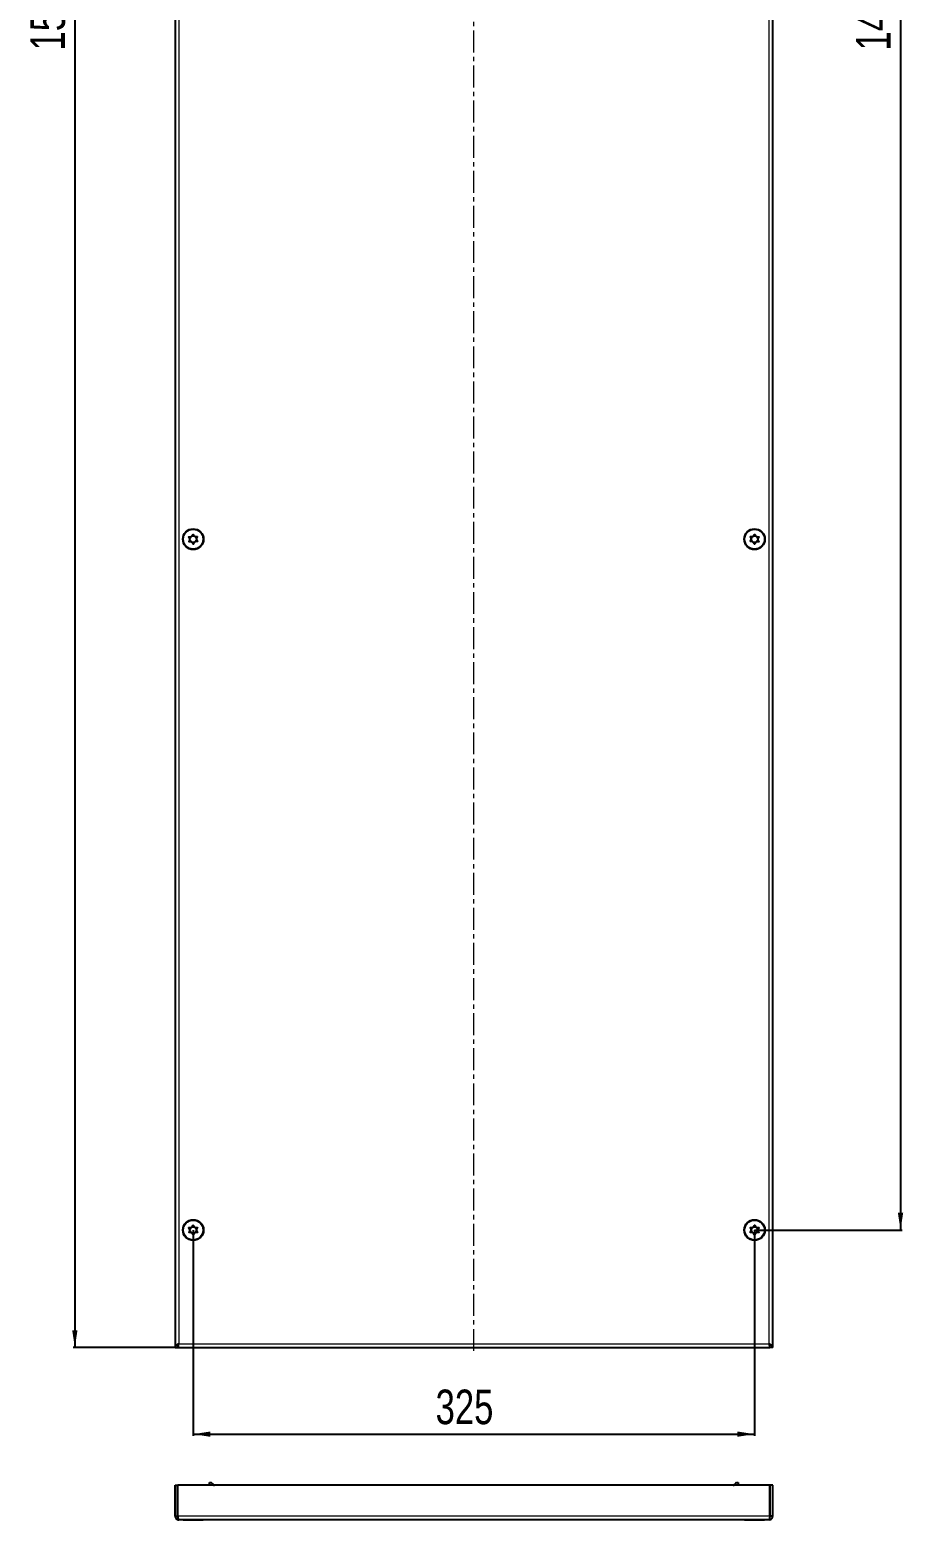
# Model space of a CAD drawing. Header units: millimetres. Extents: x 167 to 1262, y -597 to 1161.
# Drawn here: x 167 to 672, y -597 to 266 of the extents above; entities that cross this region are included whole.
import ezdxf

# ---------------------------------------------------------------- set-up
doc = ezdxf.new("R2010")
doc.units = ezdxf.units.MM
doc.linetypes.add('CENTERX2', pattern=[20.32, 12.7, -2.54, 2.54, -2.54])
doc.layers.add('FORMAT', color=7, linetype='Continuous')
doc.styles.add('SLDTEXTSTYLE0', font='TXT', dxfattribs={"width": 0.75})
doc.dimstyles.new('SLDDIMSTYLE0', dxfattribs={"dimtxt": 20, "dimasz": 10, "dimexe": 0, "dimexo": 0.0625, "dimgap": 5, "dimtad": 2, "dimdec": 1, "dimrnd": 1e-09, "dimzin": 12, "dimdsep": 46, "dimtxsty": 'SLDTEXTSTYLE0', "dimsah": 1, "dimcen": 0.09, "dimadec": 0, "dimazin": 3, "dimtfac": 1, "dimtofl": 0, "dimtmove": 0, "dimatfit": 3, "dimfxl": 0, "dimfrac": 2, "dimtolj": 1, "dimtzin": 12, "dimarcsym": 0})

# ---------------------------------------------------------------- blocks, each defined once
blk = doc.blocks.new('_D_1')
at = {"layer": 'FORMAT'}
for p, q in [((252.53, 1064), (191.83, 1064)), ((192.83, 1064), (192.83, -497)), ((252.53, -497), (191.83, -497))]:
    blk.add_line(p, q, dxfattribs=at)
for points in [[(192.83, 1064), (191.29, 1054), (194.37, 1054)], [(192.83, -497), (194.37, -487), (191.29, -487)]]:
    blk.add_solid(points, dxfattribs=at)
at = {"layer": 'FORMAT', "insert": (167.05, 253.95), "char_height": 20, "attachment_point": 1, "rotation": 90, "style": 'SLDTEXTSTYLE0'}
blk.add_mtext('1561', dxfattribs=at)
blk = doc.blocks.new('_D_2')
at = {"layer": 'FORMAT'}
for p, q in [((586.35, 996), (671.84, 996)), ((670.84, 996), (670.84, -429)), ((586.35, -429), (671.84, -429))]:
    blk.add_line(p, q, dxfattribs=at)
for points in [[(670.84, 996), (669.3, 986), (672.38, 986)], [(670.84, -429), (672.38, -419), (669.3, -419)]]:
    blk.add_solid(points, dxfattribs=at)
at = {"layer": 'FORMAT', "insert": (645.06, 253.95), "char_height": 20, "attachment_point": 1, "rotation": 90, "style": 'SLDTEXTSTYLE0'}
blk.add_mtext('1425', dxfattribs=at)
blk = doc.blocks.new('_D_3')
at = {"layer": 'FORMAT'}
for p, q in [((261.34, -429.01), (261.34, -548.16)), ((586.34, -429.01), (586.34, -548.16)), ((261.34, -547.16), (586.34, -547.16))]:
    blk.add_line(p, q, dxfattribs=at)
for points in [[(261.34, -547.16), (271.34, -548.7), (271.34, -545.62)], [(586.34, -547.16), (576.34, -545.62), (576.34, -548.7)]]:
    blk.add_solid(points, dxfattribs=at)
at = {"layer": 'FORMAT', "insert": (401.67, -521.38), "char_height": 20, "attachment_point": 1, "style": 'SLDTEXTSTYLE0'}
blk.add_mtext('325', dxfattribs=at)

msp = doc.modelspace()

# ---------------------------------------------------------------- linework, layer by layer
at = {"color": 7, "linetype": 'Continuous', "lineweight": 25}
for p, q in [((250.84, 1064), (250.84, -497)), ((596.84, -497), (596.84, 1064)), ((250.84, -497), (252.34, -497)), ((252.54, -495.89), (252.54, -497)), ((252.54, -497), (595.14, -497)), ((595.14, -497), (595.14, -495.87)), ((596.84, -497), (595.34, -497)), ((250.84, -576.72), (252.34, -576.72)), ((250.84, -594.62), (250.84, -576.72)), ((252.34, -594.62), (252.34, -576.72)), ((252.54, -594.62), (252.54, -576.72)), ((595.14, -576.72), (252.54, -576.72)), ((270.84, -575.22), (271.84, -575.22)), ((270.84, -576.72), (270.84, -575.22)), ((272.84, -576.22), (271.84, -575.22)), ((273.34, -576.22), (272.84, -576.22)), ((272.84, -576.22), (272.84, -576.72)), ((574.34, -576.22), (574.84, -576.22)), ((575.84, -575.22), (574.84, -576.22)), ((574.84, -576.72), (574.84, -576.22)), ((575.84, -575.22), (576.84, -575.22)), ((576.84, -575.22), (576.84, -576.72)), ((595.14, -594.62), (595.14, -576.72)), ((596.84, -576.72), (595.34, -576.72)), ((595.34, -594.62), (595.34, -576.72)), ((596.84, -594.62), (596.84, -576.72)), ((250.84, -594.62), (252.34, -594.62)), ((596.84, -594.62), (595.34, -594.62)), ((594.74, -596.72), (252.94, -596.72)), ((255.55, -596.72), (255.55, -596.98)), ((258.55, -596.98), (255.55, -596.98)), ((267.12, -596.98), (258.55, -596.98)), ((267.12, -596.98), (267.12, -596.72)), ((580.55, -596.72), (580.55, -596.98)), ((592.12, -596.98), (580.55, -596.98)), ((592.12, -596.98), (592.12, -596.72))]:
    msp.add_line(p, q, dxfattribs=at)
at = {"color": 8, "linetype": 'Continuous', "lineweight": 18}
for p, q in [((252.94, 1061.9), (252.94, -494.9)), ((594.74, -494.9), (594.74, 1061.9)), ((252.94, -494.9), (594.74, -494.9)), ((595.14, -594.62), (252.54, -594.62))]:
    msp.add_line(p, q, dxfattribs=at)
at = {"color": 7, "linetype": 'Continuous', "lineweight": 25}
for centre, radius in [((261.34, -29), 6), ((261.34, -29), 5.79), ((586.34, -29), 6), ((586.34, -29), 5.79), ((261.34, -29), 1.85), ((586.34, -29), 1.85), ((261.34, -429), 6), ((261.34, -429), 5.79), ((261.34, -429), 1.85), ((586.34, -429), 6), ((586.34, -429), 5.79), ((586.34, -429), 1.85)]:
    msp.add_circle(centre, radius, dxfattribs=at)
for points, knots in [([(263.79, -30.35), (263.79, -30.33), (263.8, -30.31), (263.79, -30.25), (263.74, -30.12), (263.52, -29.8), (263.22, -29.35), (263.18, -28.71), (263.4, -28.25), (263.61, -27.91), (263.72, -27.7), (263.75, -27.61), (263.74, -27.57), (263.73, -27.54), (263.7, -27.52), (263.64, -27.49), (263.37, -27.48), (262.9, -27.53), (262.19, -27.44), (261.74, -26.89), (261.53, -26.47), (261.38, -26.25), (261.32, -26.21), (261.29, -26.2), (261.26, -26.2), (261.23, -26.22), (261.19, -26.25), (261.14, -26.31), (261.03, -26.51), (260.87, -26.85), (260.59, -27.28), (260.03, -27.59), (259.49, -27.58), (259.1, -27.57), (258.95, -27.59), (258.9, -27.62), (258.88, -27.65), (258.87, -27.68), (258.88, -27.74), (258.94, -27.87), (259.15, -28.2), (259.45, -28.65), (259.49, -29.28), (259.27, -29.75), (259.07, -30.08), (258.95, -30.29), (258.93, -30.38), (258.93, -30.42), (258.95, -30.46), (258.97, -30.48), (259.03, -30.5), (259.3, -30.51), (259.78, -30.46), (260.48, -30.55), (260.93, -31.1), (261.14, -31.53), (261.3, -31.75), (261.35, -31.79), (261.38, -31.8), (261.42, -31.79), (261.45, -31.78), (261.48, -31.75), (261.53, -31.68), (261.64, -31.49), (261.81, -31.14), (262.09, -30.71), (262.64, -30.4), (263.18, -30.42), (263.57, -30.42), (263.72, -30.4), (263.77, -30.37), (263.78, -30.35), (263.79, -30.35)], [0, 0, 0, 0, 0.002009, 0.00442, 0.009365, 0.025528, 0.067705, 0.095786, 0.124646, 0.150342, 0.160519, 0.163394, 0.165697, 0.167245, 0.168874, 0.17077, 0.178606, 0.211994, 0.249994, 0.287995, 0.321383, 0.329219, 0.331115, 0.332744, 0.334292, 0.336217, 0.338535, 0.341318, 0.349662, 0.375358, 0.404217, 0.432298, 0.474475, 0.490639, 0.496669, 0.49844, 0.5, 0.502009, 0.50442, 0.509365, 0.525528, 0.567705, 0.595786, 0.624646, 0.650342, 0.660519, 0.663394, 0.665697, 0.667245, 0.668874, 0.67077, 0.678606, 0.711994, 0.749994, 0.787995, 0.821383, 0.829219, 0.831115, 0.832744, 0.834292, 0.836217, 0.838535, 0.841318, 0.849662, 0.875358, 0.904217, 0.932298, 0.974475, 0.990639, 0.996669, 0.99844, 1, 1, 1, 1]), ([(583.88, -30.35), (583.89, -30.36), (583.91, -30.38), (583.96, -30.4), (584.11, -30.42), (584.49, -30.41), (585.03, -30.4), (585.59, -30.71), (585.87, -31.14), (586.04, -31.5), (586.15, -31.7), (586.22, -31.77), (586.26, -31.79), (586.29, -31.8), (586.32, -31.79), (586.38, -31.75), (586.53, -31.53), (586.74, -31.1), (587.19, -30.55), (587.9, -30.46), (588.37, -30.51), (588.64, -30.5), (588.7, -30.48), (588.73, -30.46), (588.74, -30.43), (588.75, -30.39), (588.74, -30.35), (588.71, -30.27), (588.6, -30.07), (588.4, -29.75), (588.18, -29.28), (588.22, -28.65), (588.52, -28.2), (588.74, -27.87), (588.8, -27.73), (588.8, -27.67), (588.79, -27.64), (588.76, -27.62), (588.71, -27.59), (588.57, -27.57), (588.18, -27.58), (587.64, -27.59), (587.09, -27.28), (586.81, -26.85), (586.64, -26.5), (586.52, -26.29), (586.45, -26.22), (586.42, -26.2), (586.38, -26.2), (586.35, -26.21), (586.3, -26.25), (586.14, -26.47), (585.93, -26.89), (585.48, -27.44), (584.78, -27.53), (584.3, -27.48), (584.03, -27.49), (583.97, -27.52), (583.95, -27.54), (583.93, -27.57), (583.93, -27.6), (583.94, -27.64), (583.96, -27.72), (584.07, -27.92), (584.27, -28.25), (584.49, -28.71), (584.45, -29.35), (584.15, -29.8), (583.94, -30.12), (583.88, -30.26), (583.87, -30.32), (583.88, -30.34), (583.88, -30.35)], [0, 0, 0, 0, 0.002009, 0.00442, 0.009365, 0.025528, 0.067705, 0.095786, 0.124646, 0.150342, 0.160519, 0.163394, 0.165697, 0.167245, 0.168874, 0.17077, 0.178606, 0.211994, 0.249994, 0.287995, 0.321383, 0.329219, 0.331115, 0.332744, 0.334292, 0.336217, 0.338535, 0.341318, 0.349662, 0.375358, 0.404217, 0.432298, 0.474475, 0.490639, 0.496669, 0.49844, 0.5, 0.502009, 0.50442, 0.509365, 0.525528, 0.567705, 0.595786, 0.624646, 0.650342, 0.660519, 0.663394, 0.665697, 0.667245, 0.668874, 0.67077, 0.678606, 0.711994, 0.749994, 0.787995, 0.821383, 0.829219, 0.831115, 0.832744, 0.834292, 0.836217, 0.838535, 0.841318, 0.849662, 0.875358, 0.904217, 0.932298, 0.974475, 0.990639, 0.996669, 0.99844, 1, 1, 1, 1]), ([(263.79, -430.35), (263.79, -430.33), (263.8, -430.31), (263.79, -430.25), (263.74, -430.12), (263.52, -429.8), (263.22, -429.35), (263.18, -428.71), (263.4, -428.25), (263.61, -427.91), (263.72, -427.7), (263.75, -427.61), (263.74, -427.57), (263.73, -427.54), (263.7, -427.52), (263.64, -427.49), (263.37, -427.48), (262.9, -427.53), (262.19, -427.44), (261.74, -426.89), (261.53, -426.47), (261.38, -426.25), (261.32, -426.21), (261.29, -426.2), (261.26, -426.2), (261.23, -426.22), (261.19, -426.25), (261.14, -426.31), (261.03, -426.51), (260.87, -426.85), (260.59, -427.28), (260.03, -427.59), (259.49, -427.58), (259.1, -427.57), (258.95, -427.59), (258.9, -427.62), (258.88, -427.65), (258.87, -427.68), (258.88, -427.74), (258.94, -427.87), (259.15, -428.2), (259.45, -428.65), (259.49, -429.28), (259.27, -429.75), (259.07, -430.08), (258.95, -430.29), (258.93, -430.38), (258.93, -430.42), (258.95, -430.46), (258.97, -430.48), (259.03, -430.5), (259.3, -430.51), (259.78, -430.46), (260.48, -430.55), (260.93, -431.1), (261.14, -431.53), (261.3, -431.75), (261.35, -431.79), (261.38, -431.8), (261.42, -431.79), (261.45, -431.78), (261.48, -431.75), (261.53, -431.68), (261.64, -431.49), (261.81, -431.14), (262.09, -430.71), (262.64, -430.4), (263.18, -430.42), (263.57, -430.42), (263.72, -430.4), (263.77, -430.37), (263.78, -430.35), (263.79, -430.35)], [0, 0, 0, 0, 0.0020087, 0.00442, 0.0093647, 0.0255282, 0.0677053, 0.0957862, 0.1246456, 0.1503415, 0.1605194, 0.1633943, 0.1656965, 0.1672448, 0.1688741, 0.1707699, 0.1786058, 0.2119941, 0.2499945, 0.2879948, 0.3213831, 0.329219, 0.3311148, 0.3327441, 0.3342924, 0.3362166, 0.3385353, 0.3413178, 0.349662, 0.3753578, 0.4042173, 0.4322982, 0.4744753, 0.4906388, 0.4966691, 0.49844, 0.5, 0.5020087, 0.50442, 0.5093647, 0.5255282, 0.5677053, 0.5957862, 0.6246456, 0.6503415, 0.6605194, 0.6633943, 0.6656965, 0.6672448, 0.6688741, 0.6707699, 0.6786058, 0.7119941, 0.7499945, 0.7879948, 0.8213831, 0.829219, 0.8311148, 0.8327441, 0.8342924, 0.8362166, 0.8385353, 0.8413178, 0.849662, 0.8753578, 0.9042173, 0.9322982, 0.9744753, 0.9906388, 0.9966691, 0.99844, 1, 1, 1, 1]), ([(583.88, -430.35), (583.89, -430.36), (583.91, -430.38), (583.96, -430.4), (584.11, -430.42), (584.49, -430.41), (585.03, -430.4), (585.59, -430.71), (585.87, -431.14), (586.04, -431.5), (586.15, -431.7), (586.22, -431.77), (586.26, -431.79), (586.29, -431.8), (586.32, -431.79), (586.38, -431.75), (586.53, -431.53), (586.74, -431.1), (587.19, -430.55), (587.9, -430.46), (588.37, -430.51), (588.64, -430.5), (588.7, -430.48), (588.73, -430.46), (588.74, -430.43), (588.75, -430.39), (588.74, -430.35), (588.71, -430.27), (588.6, -430.07), (588.4, -429.75), (588.18, -429.28), (588.22, -428.65), (588.52, -428.2), (588.74, -427.87), (588.8, -427.73), (588.8, -427.67), (588.79, -427.64), (588.76, -427.62), (588.71, -427.59), (588.57, -427.57), (588.18, -427.58), (587.64, -427.59), (587.09, -427.28), (586.81, -426.85), (586.64, -426.5), (586.52, -426.29), (586.45, -426.22), (586.42, -426.2), (586.38, -426.2), (586.35, -426.21), (586.3, -426.25), (586.14, -426.47), (585.93, -426.89), (585.48, -427.44), (584.78, -427.53), (584.3, -427.48), (584.03, -427.49), (583.97, -427.52), (583.95, -427.54), (583.93, -427.57), (583.93, -427.6), (583.94, -427.64), (583.96, -427.72), (584.07, -427.92), (584.27, -428.25), (584.49, -428.71), (584.45, -429.35), (584.15, -429.8), (583.94, -430.12), (583.88, -430.26), (583.87, -430.32), (583.88, -430.34), (583.88, -430.35)], [0, 0, 0, 0, 0.002009, 0.00442, 0.009365, 0.025528, 0.067705, 0.095786, 0.124646, 0.150342, 0.160519, 0.163394, 0.165697, 0.167245, 0.168874, 0.17077, 0.178606, 0.211994, 0.249994, 0.287995, 0.321383, 0.329219, 0.331115, 0.332744, 0.334292, 0.336217, 0.338535, 0.341318, 0.349662, 0.375358, 0.404217, 0.432298, 0.474475, 0.490639, 0.496669, 0.49844, 0.5, 0.502009, 0.50442, 0.509365, 0.525528, 0.567705, 0.595786, 0.624646, 0.650342, 0.660519, 0.663394, 0.665697, 0.667245, 0.668874, 0.67077, 0.678606, 0.711994, 0.749994, 0.787995, 0.821383, 0.829219, 0.831115, 0.832744, 0.834292, 0.836217, 0.838535, 0.841318, 0.849662, 0.875358, 0.904217, 0.932298, 0.974475, 0.990639, 0.996669, 0.99844, 1, 1, 1, 1]), ([(596.84, -497), (596.8, -496.82), (596.74, -496.46), (596.23, -495.93), (595.54, -495.4), (595, -495.06), (594.74, -494.9)], [0, 0, 0, 0, 0.2547568, 0.5096489, 0.7645419, 1, 1, 1, 1]), ([(595.34, -497), (595.33, -496.91), (595.33, -496.75), (595.31, -496.57), (595.28, -496.38), (595.23, -496.18), (595.17, -495.97), (595.11, -495.78), (595.05, -495.62), (594.96, -495.41), (594.87, -495.2), (594.8, -495.03), (594.75, -494.93), (594.74, -494.9)], [0, 0, 0, 0, 0.129417, 0.226935, 0.25953, 0.388939, 0.519022, 0.558491, 0.657401, 0.756422, 0.856688, 0.958735, 1, 1, 1, 1]), ([(272.84, -576.22), (272.86, -576.32), (272.89, -576.49), (273.14, -576.65), (273.24, -576.72)], [0, 0, 0, 0, 0.57413, 1, 1, 1, 1]), ([(273.34, -576.22), (273.36, -576.32), (273.39, -576.48), (273.53, -576.64), (273.61, -576.71), (273.63, -576.72)], [0, 0, 0, 0, 0.60297, 0.917931, 1, 1, 1, 1]), ([(574.03, -576.72), (574.1, -576.66), (574.23, -576.55), (574.32, -576.38), (574.33, -576.28), (574.34, -576.22)], [0, 0, 0, 0, 0.360365, 0.675069, 1, 1, 1, 1]), ([(574.42, -576.72), (574.51, -576.67), (574.75, -576.52), (574.83, -576.35), (574.84, -576.24), (574.84, -576.22)], [0, 0, 0, 0, 0.331346, 0.905226, 1, 1, 1, 1]), ([(250.84, -594.62), (250.87, -594.9), (250.94, -595.47), (251.44, -596.17), (252.14, -596.64), (252.68, -596.7), (252.94, -596.72)], [0, 0, 0, 0, 0.254757, 0.509649, 0.764542, 1, 1, 1, 1]), ([(252.34, -594.62), (252.35, -594.7), (252.37, -594.86), (252.47, -595.05), (252.57, -595.08), (252.59, -595.09)], [0, 0, 0, 0, 0.432796, 0.865566, 1, 1, 1, 1]), ([(594.74, -596.72), (595.02, -596.69), (595.58, -596.63), (596.28, -596.12), (596.75, -595.42), (596.81, -594.88), (596.84, -594.62)], [0, 0, 0, 0, 0.2547527, 0.5096447, 0.7645377, 1, 1, 1, 1]), ([(595.08, -595.1), (595.11, -595.08), (595.27, -594.98), (595.31, -594.78), (595.34, -594.62)], [0, 0, 0, 0, 0.207713, 1, 1, 1, 1])]:
    msp.add_open_spline(points, degree=3, knots=knots, dxfattribs=at)
for points in [[(252.94, -494.9), (252.66, -495.07), (252.11, -495.42), (251.42, -495.95), (250.93, -496.47), (250.87, -496.82), (250.84, -497)], [(252.94, -494.9), (252.77, -495.25), (252.45, -495.95), (252.37, -496.65), (252.34, -497)], [(252.54, -497), (252.57, -496.96), (252.64, -496.9), (252.74, -496.42), (252.84, -495.72), (252.9, -495.17), (252.94, -494.9)], [(594.74, -494.9), (594.77, -495.17), (594.84, -495.72), (594.94, -496.42), (595.04, -496.9), (595.1, -496.96), (595.14, -497)], [(252.94, -596.72), (252.9, -596.69), (252.84, -596.63), (252.74, -596.14), (252.64, -595.45), (252.57, -594.9), (252.54, -594.62)], [(595.14, -594.62), (595.1, -594.9), (595.04, -595.45), (594.94, -596.14), (594.84, -596.63), (594.77, -596.69), (594.74, -596.72)]]:
    msp.add_open_spline(points, degree=3, dxfattribs=at)
at = {"layer": 'FORMAT', "linetype": 'CENTERX2', "lineweight": 18}
msp.add_line((423.84, -499), (423.84, 1066), dxfattribs=at)

# ---------------------------------------------------------------- dimensions: what is measured, and where the dimension line sits
at = {"layer": 'FORMAT'}
for base, p1, p2, picture, middle in [((192.83, -497), (252.54, 1064), (252.54, -497), '_D_1', (192.83, 283.5)), ((670.84, -429), (586.34, 996), (586.34, -429), '_D_2', (670.84, 283.5))]:
    dim = msp.add_linear_dim(base=base, p1=p1, p2=p2, angle=90, dimstyle='SLDDIMSTYLE0', dxfattribs=at)
    dim.commit()
    dim.dimension.update_dxf_attribs({"geometry": picture, "text_midpoint": middle, "dimtype": 160})
dim = msp.add_linear_dim(base=(586.34, -547.16), p1=(261.34, -429), p2=(586.34, -429), dimstyle='SLDDIMSTYLE0', dxfattribs=at)
dim.commit()
dim.dimension.update_dxf_attribs({"geometry": '_D_3', "text_midpoint": (423.84, -547.16), "dimtype": 160})

doc.saveas('drawing.dxf')
